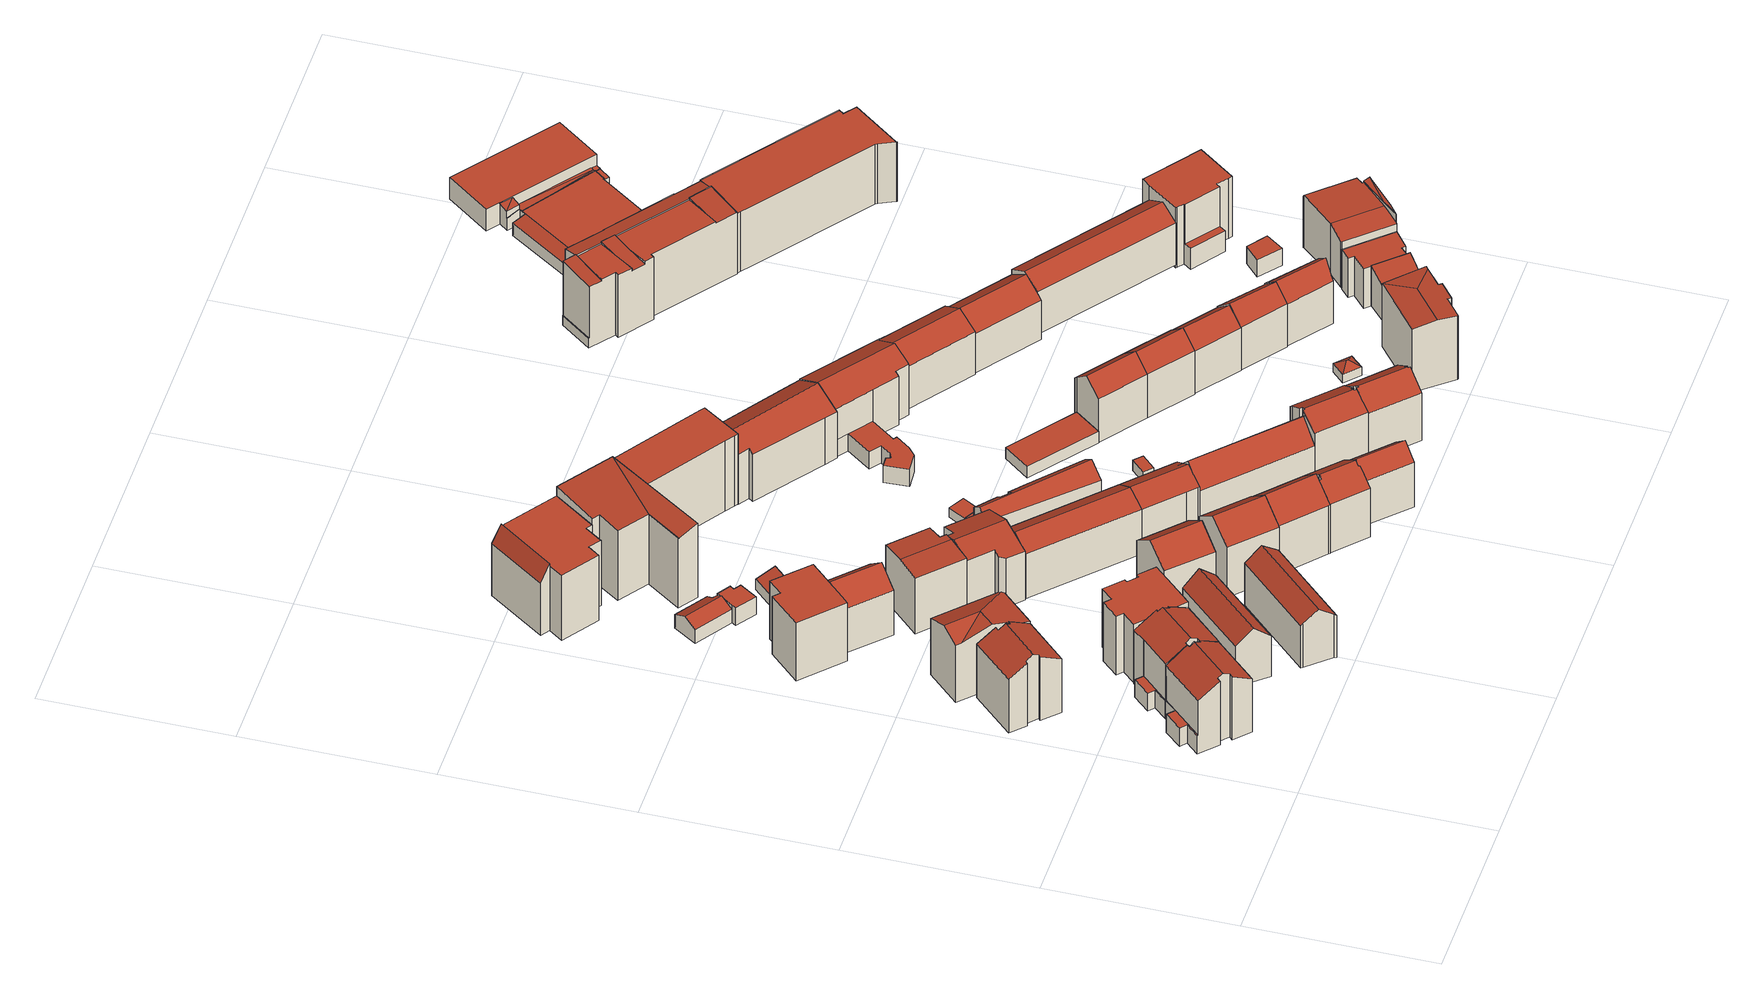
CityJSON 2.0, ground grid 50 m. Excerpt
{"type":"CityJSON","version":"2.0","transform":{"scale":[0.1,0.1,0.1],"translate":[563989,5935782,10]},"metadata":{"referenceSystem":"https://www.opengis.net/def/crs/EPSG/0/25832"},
"CityObjects":{
"building1":{"type":"Building","attributes":{"Gemeindeschluessel":"02000000","Geometrietyp2DReferenz":"3000","function":"31001_1120","roofType":"3100","measuredHeight":21.19,"storeysAboveGround":4},"geometry":[{"type":"MultiSurface","lod":"2","boundaries":[[[0,1,2,3]],[[3,2,4,5]],[[5,4,6,7]],[[7,6,8,9]],[[10,11,12,13]],[[14,15,16,17]],[[17,16,18,19]],[[20,21,22,23]],[[24,25,26,27]],[[27,26,28,29]],[[14,17,19,10,13,0,3,5,7,9,30,20,23,24,27,29]],[[24,23,22,31,25]],[[20,30,32,33,34,21]],[[15,14,29,28]],[[10,19,18,35,11]],[[34,33,36,37]],[[0,13,12,37,36,1]],[[32,30,9,8]],[[35,18,16,15,28,26,25,31]],[[35,31,22,21,34,37,12,11]],[[32,8,6,4,2,1,36,33]]],"semantics":{"surfaces":[{"type":"WallSurface"},{"type":"GroundSurface"},{"type":"RoofSurface"}],"values":[0,0,0,0,0,0,0,0,0,0,1,0,0,0,0,0,0,0,2,2,2]}}]},
"building2":{"type":"Building","attributes":{"Gemeindeschluessel":"02000000","Geometrietyp2DReferenz":"3000","function":"31001_1010","roofType":"3100","measuredHeight":21.12,"storeysAboveGround":4},"geometry":[{"type":"MultiSurface","lod":"2","boundaries":[[[38,39,40,41,42,43,44,45]],[[46,47,48,49,50,51,41,40]],[[52,45,44,53]],[[53,44,43,54]],[[54,43,42,55]],[[56,39,38,57]],[[57,38,45,52]],[[58,51,50,59]],[[59,50,49,60]],[[60,49,48,61]],[[61,48,47,62]],[[62,47,46,63]],[[63,46,40,39,56]],[[55,42,41,51,58]],[[55,58,59,60,61,62,63,56,57,52,53,54]]],"semantics":{"surfaces":[{"type":"RoofSurface"},{"type":"WallSurface"},{"type":"GroundSurface"}],"values":[0,0,1,1,1,1,1,1,1,1,1,1,1,1,2]}}]},
"building3":{"type":"Building","attributes":{"Gemeindeschluessel":"02000000","Geometrietyp2DReferenz":"3000","function":"31001_1120","roofType":"3100","measuredHeight":21.1,"storeysAboveGround":4},"geometry":[{"type":"MultiSurface","lod":"2","boundaries":[[[30,64,65,66]],[[66,65,67,68]],[[69,70,71,72]],[[73,74,21,20]],[[29,75,26,27]],[[27,26,76,77]],[[72,71,78,79]],[[80,81,82,83]],[[84,85,86,87]],[[87,86,88,89]],[[90,91,79,92]],[[92,79,78,93,94]],[[29,27,77,73,20,30,66,68,90,92,94,80,83,84,87,89]],[[95,82,81,93,78,71,70,21,74,96]],[[84,83,82,95,85]],[[93,81,80,94]],[[75,29,89,88]],[[73,77,76,96,74]],[[30,20,21,70,69,64]],[[91,90,68,67]],[[75,88,86,85,95,96,76,26]],[[91,67,65,64,69,72,79]]],"semantics":{"surfaces":[{"type":"WallSurface"},{"type":"GroundSurface"},{"type":"RoofSurface"}],"values":[0,0,0,0,0,0,0,0,0,0,0,0,1,2,0,0,0,0,0,0,2,2]}}]},
"building4":{"type":"Building","attributes":{"Gemeindeschluessel":"02000000","Geometrietyp2DReferenz":"3000","function":"31001_1010","roofType":"3100","measuredHeight":20.56,"storeysAboveGround":4},"geometry":[{"type":"MultiSurface","lod":"2","boundaries":[[[97,98,99,100]],[[101,98,97]],[[98,102,103,104,99]],[[105,106,107,108,102,98,101]],[[109,104,103,110]],[[111,108,107,112]],[[112,107,106,113]],[[113,106,105,114]],[[115,109,110,111,112,113,114]],[[115,114,105,101,97,100]],[[111,110,103,102,108]],[[109,115,100,99,104]]],"semantics":{"surfaces":[{"type":"RoofSurface"},{"type":"WallSurface"},{"type":"GroundSurface"}],"values":[0,0,0,0,1,1,1,1,2,1,1,1]}}]},
"building5":{"type":"Building","attributes":{"Gemeindeschluessel":"02000000","Geometrietyp2DReferenz":"3000","function":"31001_1010","roofType":"1000","measuredHeight":18.57,"storeysAboveGround":4},"geometry":[{"type":"MultiSurface","lod":"2","boundaries":[[[116,117,118,119,120,121,122,123,124,125,126,127,128,129,130,131]],[[132,133,134,135,136,137,138,139,140,141,142,143,144,145,146,147]],[[147,146,117,116]],[[146,145,118,117]],[[145,144,119,118]],[[144,143,120,119]],[[143,142,121,120]],[[142,141,122,121]],[[141,140,123,122]],[[140,139,124,123]],[[139,138,125,124]],[[138,137,126,125]],[[137,136,127,126]],[[136,135,128,127]],[[135,134,129,128]],[[134,133,130,129]],[[133,132,131,130]],[[132,147,116,131]]],"semantics":{"surfaces":[{"type":"GroundSurface"},{"type":"RoofSurface"},{"type":"WallSurface"}],"values":[0,1,2,2,2,2,2,2,2,2,2,2,2,2,2,2,2,2]}}]},
"building6":{"type":"Building","attributes":{"Gemeindeschluessel":"02000000","Geometrietyp2DReferenz":"3000","function":"31001_1010","roofType":"3100","measuredHeight":17.04,"storeysAboveGround":4},"geometry":[{"type":"MultiSurface","lod":"2","boundaries":[[[148,149,150,151]],[[152,151,150,153]],[[154,152,153,155]],[[156,155,153,150,149]],[[157,154,155,156]],[[152,154,157,148,151]],[[157,156,149,148]]],"semantics":{"surfaces":[{"type":"RoofSurface"},{"type":"WallSurface"},{"type":"GroundSurface"}],"values":[0,1,2,1,1,1,0]}}]},
"building7":{"type":"Building","attributes":{"Gemeindeschluessel":"02000000","Geometrietyp2DReferenz":"3000","function":"31001_1010","roofType":"1000","measuredHeight":18.38,"storeysAboveGround":5},"geometry":[{"type":"MultiSurface","lod":"2","boundaries":[[[158,159,160,161,162,163,164,165]],[[166,167,168,169,170,171,172,173]],[[166,165,164,167]],[[167,164,163,168]],[[168,163,162,169]],[[169,162,161,170]],[[170,161,160,171]],[[171,160,159,172]],[[172,159,158,173]],[[173,158,165,166]]],"semantics":{"surfaces":[{"type":"RoofSurface"},{"type":"GroundSurface"},{"type":"WallSurface"}],"values":[0,1,2,2,2,2,2,2,2,2]}}]},
"building8":{"type":"Building","attributes":{"Gemeindeschluessel":"02000000","Geometrietyp2DReferenz":"3000","function":"31001_1010","roofType":"3100","measuredHeight":16.9,"storeysAboveGround":4},"geometry":[{"type":"MultiSurface","lod":"2","boundaries":[[[174,175,176,177,178]],[[179,178,177,180]],[[181,174,178,179]],[[182,183,184,185]],[[182,185,181,179,180,186]],[[187,186,180,177,176]],[[183,182,186,187]],[[181,185,184,175,174]],[[183,187,176,175,184]]],"semantics":{"surfaces":[{"type":"RoofSurface"},{"type":"WallSurface"},{"type":"GroundSurface"}],"values":[0,1,1,1,2,1,1,1,0]}}]},
"building9":{"type":"Building","attributes":{"Gemeindeschluessel":"02000000","Geometrietyp2DReferenz":"3000","function":"31001_1010","roofType":"3100","measuredHeight":18.99,"storeysAboveGround":4},"geometry":[{"type":"MultiSurface","lod":"2","boundaries":[[[188,189,190,191]],[[189,192,193,190]],[[194,188,191,195]],[[196,193,192,197]],[[197,192,189,188,194]],[[195,191,190,193,196]],[[195,196,197,194]]],"semantics":{"surfaces":[{"type":"RoofSurface"},{"type":"WallSurface"},{"type":"GroundSurface"}],"values":[0,0,1,1,1,1,2]}}]},
"building10":{"type":"Building","attributes":{"Gemeindeschluessel":"02000000","Geometrietyp2DReferenz":"3000","function":"31001_1010","roofType":"3100","measuredHeight":6.21,"storeysAboveGround":1},"geometry":[{"type":"MultiSurface","lod":"2","boundaries":[[[198,199,200,201]],[[199,202,203,204,205,200]],[[206,198,201,207]],[[208,205,204,209]],[[209,204,203,210]],[[210,203,202,211]],[[211,202,199,198,206]],[[207,201,200,205,208]],[[207,208,209,210,211,206]]],"semantics":{"surfaces":[{"type":"RoofSurface"},{"type":"WallSurface"},{"type":"GroundSurface"}],"values":[0,0,1,1,1,1,1,1,2]}}]},
"building11":{"type":"Building","attributes":{"Gemeindeschluessel":"02000000","Geometrietyp2DReferenz":"3000","function":"31001_1010","roofType":"1000","measuredHeight":5.64,"storeysAboveGround":2},"geometry":[{"type":"MultiSurface","lod":"2","boundaries":[[[212,213,214,215]],[[212,216,217,213]],[[217,216,218,219]],[[218,220,221,219]],[[221,220,222,223]],[[224,223,222,225]],[[214,224,225,215]],[[212,215,225,222,220,218,216]],[[213,217,219,221,223,224,214]]],"semantics":{"surfaces":[{"type":"WallSurface"},{"type":"GroundSurface"},{"type":"RoofSurface"}],"values":[0,0,0,0,0,0,0,1,2]}}]},
"building12":{"type":"Building","attributes":{"Gemeindeschluessel":"02000000","Geometrietyp2DReferenz":"3000","function":"31001_1010","roofType":"3100","measuredHeight":18.28,"storeysAboveGround":5},"geometry":[{"type":"MultiSurface","lod":"2","boundaries":[[[226,227,228,229]],[[227,230,231,232,233,228]],[[234,226,229,235]],[[236,233,232,237]],[[237,232,231,238]],[[238,231,230,239]],[[239,230,227,226,234]],[[235,229,228,233,236]],[[235,236,237,238,239,234]]],"semantics":{"surfaces":[{"type":"RoofSurface"},{"type":"WallSurface"},{"type":"GroundSurface"}],"values":[0,0,1,1,1,1,1,1,2]}}]},
"building13":{"type":"Building","attributes":{"Gemeindeschluessel":"02000000","Geometrietyp2DReferenz":"3000","function":"31001_1010","roofType":"3100","measuredHeight":20.82,"storeysAboveGround":4},"geometry":[{"type":"MultiSurface","lod":"2","boundaries":[[[240,241,242,243]],[[244,242,241,245]],[[246,247,244,245]],[[248,246,245,241,240]],[[249,247,246,248]],[[244,247,249,243,242]],[[249,248,240,243]]],"semantics":{"surfaces":[{"type":"RoofSurface"},{"type":"WallSurface"},{"type":"GroundSurface"}],"values":[0,1,2,1,1,1,0]}}]},
"building14":{"type":"Building","attributes":{"Gemeindeschluessel":"02000000","Geometrietyp2DReferenz":"3000","function":"31001_2100","roofType":"1000","measuredHeight":4.02,"storeysAboveGround":1},"geometry":[{"type":"MultiSurface","lod":"2","boundaries":[[[250,251,252,253]],[[253,252,254,255]],[[256,257,251,250]],[[255,254,257,256]],[[255,256,250,253]],[[257,254,252,251]]],"semantics":{"surfaces":[{"type":"WallSurface"},{"type":"GroundSurface"},{"type":"RoofSurface"}],"values":[0,0,0,0,1,2]}}]},
"building15":{"type":"Building","attributes":{"Gemeindeschluessel":"02000000","Geometrietyp2DReferenz":"3000","function":"31001_1120","roofType":"1000","measuredHeight":21.36,"storeysAboveGround":6},"geometry":[{"type":"MultiSurface","lod":"2","boundaries":[[[258,259,260,261]],[[262,263,264,265]],[[266,261,260,267]],[[268,259,258,269]],[[270,271,272,273]],[[273,272,274,275]],[[275,274,276,277]],[[277,276,278,279]],[[278,276,274,272,271,268,269,264,263]],[[262,265,280,266,267,270,273,275,277,279]],[[270,267,260,259,268,271]],[[266,280,269,258,261]],[[262,279,278,263]],[[280,265,264,269]]],"semantics":{"surfaces":[{"type":"RoofSurface"},{"type":"WallSurface"},{"type":"GroundSurface"}],"values":[0,1,1,1,1,1,1,1,0,2,1,1,1,1]}}]},
"building16":{"type":"Building","attributes":{"Gemeindeschluessel":"02000000","Geometrietyp2DReferenz":"3000","function":"31001_1010","roofType":"3100","measuredHeight":18.65,"storeysAboveGround":5},"geometry":[{"type":"MultiSurface","lod":"2","boundaries":[[[281,282,283,284,285,286]],[[287,288,289,290]],[[290,289,291,292]],[[293,284,283,294]],[[294,283,282,295]],[[295,282,281,296]],[[297,298,299,300]],[[297,300,287,290,292,293,294,295,296]],[[298,297,296,281,286]],[[288,287,300,299]],[[293,292,291,285,284]],[[288,299,298,286,285,291,289]]],"semantics":{"surfaces":[{"type":"RoofSurface"},{"type":"WallSurface"},{"type":"GroundSurface"}],"values":[0,1,1,1,1,1,1,2,1,1,1,0]}}]},
"building17":{"type":"Building","attributes":{"Gemeindeschluessel":"02000000","Geometrietyp2DReferenz":"3000","function":"31001_1010","roofType":"3100","measuredHeight":21.07,"storeysAboveGround":4},"geometry":[{"type":"MultiSurface","lod":"2","boundaries":[[[301,302,303,304,305]],[[303,306,307,304]],[[308,302,301,309]],[[309,301,305,310]],[[311,307,306,312]],[[312,306,303,302,308]],[[310,305,304,307,311]],[[310,311,312,308,309]]],"semantics":{"surfaces":[{"type":"RoofSurface"},{"type":"WallSurface"},{"type":"GroundSurface"}],"values":[0,0,1,1,1,1,1,2]}}]},
"building18":{"type":"Building","attributes":{"Gemeindeschluessel":"02000000","Geometrietyp2DReferenz":"3000","function":"31001_1010","roofType":"3100","measuredHeight":17.17,"storeysAboveGround":4},"geometry":[{"type":"MultiSurface","lod":"2","boundaries":[[[313,314,315,316,317]],[[314,318,319,315]],[[320,317,316,321]],[[322,313,317,320]],[[323,319,318,324]],[[324,318,314,313,322]],[[321,316,315,319,323]],[[321,323,324,322,320]]],"semantics":{"surfaces":[{"type":"RoofSurface"},{"type":"WallSurface"},{"type":"GroundSurface"}],"values":[0,0,1,1,1,1,1,2]}}]},
"building19":{"type":"Building","attributes":{"Gemeindeschluessel":"02000000","Geometrietyp2DReferenz":"3000","function":"31001_1120","roofType":"1000","measuredHeight":23.57,"storeysAboveGround":6},"geometry":[{"type":"MultiSurface","lod":"2","boundaries":[[[325,326,327,328]],[[329,330,331,332]],[[332,331,333,334]],[[334,333,335,336]],[[337,338,330,329]],[[339,340,341,342,343]],[[344,337,329,332,334,336,339,343]],[[344,343,342,325,328]],[[337,344,328,327,338]],[[340,339,336,335]],[[342,341,326,325]],[[340,335,333,331,330,338,327,326,341]]],"semantics":{"surfaces":[{"type":"RoofSurface"},{"type":"WallSurface"},{"type":"GroundSurface"}],"values":[0,1,1,1,1,1,2,1,1,1,0,0]}}]},
"building20":{"type":"Building","attributes":{"Gemeindeschluessel":"02000000","Geometrietyp2DReferenz":"3000","function":"31001_1010","roofType":"3100","measuredHeight":20.72,"storeysAboveGround":4},"geometry":[{"type":"MultiSurface","lod":"2","boundaries":[[[345,346,347,348]],[[349,350,351,352]],[[353,354,345,348,355,349,352]],[[356,355,348,347,357]],[[350,349,355,356]],[[346,345,354,358]],[[358,354,353,359]],[[353,352,351,360,359]],[[350,356,357,360,351]],[[358,359,360,357,347,346]]],"semantics":{"surfaces":[{"type":"WallSurface"},{"type":"GroundSurface"},{"type":"RoofSurface"}],"values":[0,0,1,0,0,0,0,0,2,2]}}]},
"building21":{"type":"Building","attributes":{"Gemeindeschluessel":"02000000","Geometrietyp2DReferenz":"3000","function":"31001_1110","roofType":"3100","measuredHeight":19.99,"storeysAboveGround":4},"geometry":[{"type":"MultiSurface","lod":"2","boundaries":[[[361,362,363,364,365,366,367,368,369]],[[370,369,368,371]],[[371,368,367,372]],[[373,364,363,374]],[[374,363,362,375]],[[375,362,361,376]],[[376,361,369,370]],[[377,378,379,380]],[[381,382,383,384]],[[385,386,378,377]],[[381,384,373,374,375,376,370,371,372,385,377,380,387]],[[382,381,387,388]],[[388,387,380,379]],[[373,384,383,365,364]],[[385,372,367,366,386]],[[388,379,378,386,366,365,383,382]]],"semantics":{"surfaces":[{"type":"RoofSurface"},{"type":"WallSurface"},{"type":"GroundSurface"}],"values":[0,1,1,1,1,1,1,1,1,1,2,1,1,1,1,0]}}]},
"building22":{"type":"Building","attributes":{"Gemeindeschluessel":"02000000","Geometrietyp2DReferenz":"3000","function":"31001_1010","roofType":"3100","measuredHeight":16.95,"storeysAboveGround":4},"geometry":[{"type":"MultiSurface","lod":"2","boundaries":[[[389,390,391,392,393,313]],[[318,393,392,394,395]],[[396,391,390,397]],[[397,390,389,398]],[[398,389,313,399]],[[400,395,394,401]],[[402,318,395,400]],[[401,394,392,391,396]],[[399,313,393,318,402]],[[399,402,400,401,396,397,398]]],"semantics":{"surfaces":[{"type":"RoofSurface"},{"type":"WallSurface"},{"type":"GroundSurface"}],"values":[0,0,1,1,1,1,1,1,1,2]}}]},
"building23":{"type":"Building","attributes":{"Gemeindeschluessel":"02000000","Geometrietyp2DReferenz":"3000","function":"31001_1010","roofType":"1000","measuredHeight":3.55,"storeysAboveGround":1},"geometry":[{"type":"MultiSurface","lod":"2","boundaries":[[[403,404,405,406]],[[407,408,404,403]],[[409,410,408,407]],[[410,409,406,405]],[[406,409,407,403]],[[410,405,404,408]]],"semantics":{"surfaces":[{"type":"WallSurface"},{"type":"GroundSurface"},{"type":"RoofSurface"}],"values":[0,0,0,0,1,2]}}]},
"building24":{"type":"Building","attributes":{"Gemeindeschluessel":"02000000","Geometrietyp2DReferenz":"3000","function":"31001_1010","roofType":"3100","measuredHeight":12.15,"storeysAboveGround":3},"geometry":[{"type":"MultiSurface","lod":"2","boundaries":[[[411,412,413,414,415,416,417,418,419,420,421]],[[422,412,411,423]],[[424,421,420,425]],[[425,420,419,426]],[[426,419,418,427]],[[427,418,417,428]],[[428,417,416,429]],[[429,416,415,430]],[[431,432,422,423,424,425,426,427,428,429,430]],[[433,431,430,415,414]],[[424,423,411,421]],[[434,432,431,433]],[[422,432,434,413,412]],[[434,433,414,413]]],"semantics":{"surfaces":[{"type":"RoofSurface"},{"type":"WallSurface"},{"type":"GroundSurface"}],"values":[0,1,1,1,1,1,1,1,2,1,1,1,1,0]}}]},
"building25":{"type":"Building","attributes":{"Gemeindeschluessel":"02000000","Geometrietyp2DReferenz":"3000","function":"31001_2460","roofType":"1000","measuredHeight":3.07,"storeysAboveGround":1},"geometry":[{"type":"MultiSurface","lod":"2","boundaries":[[[435,436,437,438]],[[439,440,441,442]],[[439,438,437,440]],[[440,437,436,441]],[[441,436,435,442]],[[442,435,438,439]]],"semantics":{"surfaces":[{"type":"RoofSurface"},{"type":"GroundSurface"},{"type":"WallSurface"}],"values":[0,1,2,2,2,2]}}]},
"building26":{"type":"Building","attributes":{"Gemeindeschluessel":"02000000","Geometrietyp2DReferenz":"3000","function":"31001_1010","roofType":"3100","measuredHeight":17.86,"storeysAboveGround":4},"geometry":[{"type":"MultiSurface","lod":"2","boundaries":[[[443,444,445,446]],[[445,447,448,446]],[[449,444,443,450]],[[451,448,447,452]],[[450,443,446,448,451]],[[452,447,445,444,449]],[[452,449,450,451]]],"semantics":{"surfaces":[{"type":"RoofSurface"},{"type":"WallSurface"},{"type":"GroundSurface"}],"values":[0,0,1,1,1,1,2]}}]},
"building27":{"type":"Building","attributes":{"Gemeindeschluessel":"02000000","Geometrietyp2DReferenz":"3000","function":"31001_1010","roofType":"1000","measuredHeight":22.26,"storeysAboveGround":6},"geometry":[{"type":"MultiSurface","lod":"2","boundaries":[[[453,454,455,456,457,458,459,460]],[[461,462,463,464,465,466,467,468]],[[461,460,459,462]],[[462,459,458,463]],[[463,458,457,464]],[[464,457,456,465]],[[465,456,455,466]],[[466,455,454,467]],[[467,454,453,468]],[[468,453,460,461]]],"semantics":{"surfaces":[{"type":"RoofSurface"},{"type":"GroundSurface"},{"type":"WallSurface"}],"values":[0,1,2,2,2,2,2,2,2,2]}}]},
"building28":{"type":"Building","attributes":{"Gemeindeschluessel":"02000000","Geometrietyp2DReferenz":"3000","function":"31001_1010","roofType":"3100","measuredHeight":17.64,"storeysAboveGround":4},"geometry":[{"type":"MultiSurface","lod":"2","boundaries":[[[469,470,471,472]],[[470,473,474,475,476,477,478,471]],[[479,469,472,480]],[[481,478,477,482]],[[482,477,476,483]],[[483,476,475,484]],[[484,475,474,485]],[[485,474,473,486]],[[486,473,470,469,479]],[[480,472,471,478,481]],[[480,481,482,483,484,485,486,479]]],"semantics":{"surfaces":[{"type":"RoofSurface"},{"type":"WallSurface"},{"type":"GroundSurface"}],"values":[0,0,1,1,1,1,1,1,1,1,2]}}]},
"building29":{"type":"Building","attributes":{"Gemeindeschluessel":"02000000","Geometrietyp2DReferenz":"3000","function":"31001_2460","roofType":"1000","measuredHeight":3.32,"storeysAboveGround":1},"geometry":[{"type":"MultiSurface","lod":"2","boundaries":[[[487,488,489,490]],[[491,492,493,494]],[[494,493,488,487]],[[493,492,489,488]],[[492,491,490,489]],[[491,494,487,490]]],"semantics":{"surfaces":[{"type":"GroundSurface"},{"type":"RoofSurface"},{"type":"WallSurface"}],"values":[0,1,2,2,2,2]}}]},
"building30":{"type":"Building","attributes":{"Gemeindeschluessel":"02000000","Geometrietyp2DReferenz":"3000","function":"31001_1010","roofType":"3100","measuredHeight":19.33,"storeysAboveGround":4},"geometry":[{"type":"MultiSurface","lod":"2","boundaries":[[[495,496,497,498,499,500,501,502]],[[498,503,504,505,506,507,508,509,499]],[[510,502,501,511]],[[511,501,500,512]],[[513,497,496,514]],[[514,496,495,515]],[[515,495,502,510]],[[516,509,508,517]],[[517,508,507,518]],[[518,507,506,519]],[[519,506,505,520]],[[520,505,504,521]],[[521,504,503,522]],[[522,503,498,497,513]],[[512,500,499,509,516]],[[512,516,517,518,519,520,521,522,513,514,515,510,511]]],"semantics":{"surfaces":[{"type":"RoofSurface"},{"type":"WallSurface"},{"type":"GroundSurface"}],"values":[0,0,1,1,1,1,1,1,1,1,1,1,1,1,1,2]}}]},
"building31":{"type":"Building","attributes":{"Gemeindeschluessel":"02000000","Geometrietyp2DReferenz":"3000","function":"31001_2010","roofType":"3100","measuredHeight":18.94,"storeysAboveGround":4},"geometry":[{"type":"MultiSurface","lod":"2","boundaries":[[[523,524,525,526]],[[526,525,527,528]],[[529,530,531,532]],[[533,534,535,536]],[[533,536,523,526,528,537,529,532]],[[538,537,528,527,539]],[[534,533,532,531,540]],[[524,523,536,535]],[[530,529,537,538]],[[530,538,539,540,531]],[[524,535,534,540,539,527,525]]],"semantics":{"surfaces":[{"type":"WallSurface"},{"type":"GroundSurface"},{"type":"RoofSurface"}],"values":[0,0,0,0,1,0,0,0,0,2,2]}}]},
"building32":{"type":"Building","attributes":{"Gemeindeschluessel":"02000000","Geometrietyp2DReferenz":"3000","function":"31001_2140","roofType":"1000","measuredHeight":3.61,"storeysAboveGround":1},"geometry":[{"type":"MultiSurface","lod":"2","boundaries":[[[541,542,543,544]],[[545,546,547,548]],[[545,544,543,546]],[[546,543,542,547]],[[547,542,541,548]],[[548,541,544,545]]],"semantics":{"surfaces":[{"type":"RoofSurface"},{"type":"GroundSurface"},{"type":"WallSurface"}],"values":[0,1,2,2,2,2]}}]},
"building33":{"type":"Building","attributes":{"Gemeindeschluessel":"02000000","Geometrietyp2DReferenz":"3000","function":"31001_1010","roofType":"3100","measuredHeight":19.32,"storeysAboveGround":4},"geometry":[{"type":"MultiSurface","lod":"2","boundaries":[[[549,550,551,552,553,554,555,556,557]],[[553,558,559,560,561,562,563,554]],[[564,557,556,565]],[[565,556,555,566]],[[567,552,551,568]],[[568,551,550,569]],[[569,550,549,570]],[[570,549,557,564]],[[571,563,562,572]],[[572,562,561,573]],[[573,561,560,574]],[[574,560,559,575]],[[575,559,558,576]],[[576,558,553,552,567]],[[566,555,554,563,571]],[[566,571,572,573,574,575,576,567,568,569,570,564,565]]],"semantics":{"surfaces":[{"type":"RoofSurface"},{"type":"WallSurface"},{"type":"GroundSurface"}],"values":[0,0,1,1,1,1,1,1,1,1,1,1,1,1,1,2]}}]},
"building34":{"type":"Building","attributes":{"name":"Monaddrei-Schule-Hamburg","Gemeindeschluessel":"02000000","Geometrietyp2DReferenz":"3000","function":"31001_3020","roofType":"3100","measuredHeight":19.05,"storeysAboveGround":4},"geometry":[{"type":"MultiSurface","lod":"2","boundaries":[[[577,578,579,580]],[[580,579,581,582]],[[583,584,585,586]],[[586,585,587,588]],[[589,590,591,592]],[[593,594,595,596]],[[597,598,599,600]],[[600,599,601,602]],[[602,601,603,604]],[[605,606,603,601,599,598,607,608,609]],[[610,608,607,611]],[[612,610,611,613]],[[597,600,602,604,614,593,596,583,586,588,615,577,580,582,616,589,592,617,612,613]],[[587,585,584,595,594,618,619,591,590,620,581,579,578,621]],[[612,617,619,609,608,610]],[[619,618,605,609]],[[597,613,611,607,598]],[[614,604,603,606]],[[593,614,606,605,618,594]],[[620,590,589,616]],[[591,619,617,592]],[[587,621,615,588]],[[595,584,583,596]],[[581,620,616,582]],[[621,578,577,615]]],"semantics":{"surfaces":[{"type":"WallSurface"},{"type":"RoofSurface"},{"type":"GroundSurface"}],"values":[0,0,0,0,0,0,0,0,0,1,1,0,2,1,0,0,0,0,0,0,0,0,0,0,0]}}]},
"building35":{"type":"Building","attributes":{"Gemeindeschluessel":"02000000","Geometrietyp2DReferenz":"3000","function":"31001_1010","roofType":"3100","measuredHeight":17.87,"storeysAboveGround":4},"geometry":[{"type":"MultiSurface","lod":"2","boundaries":[[[622,623,624,625]],[[623,626,627,628,624]],[[629,622,625,630]],[[631,628,627,632]],[[632,627,626,633]],[[633,626,623,622,629]],[[630,625,624,628,631]],[[630,631,632,633,629]]],"semantics":{"surfaces":[{"type":"RoofSurface"},{"type":"WallSurface"},{"type":"GroundSurface"}],"values":[0,0,1,1,1,1,1,2]}}]},
"building36":{"type":"Building","attributes":{"Gemeindeschluessel":"02000000","Geometrietyp2DReferenz":"3000","function":"31001_1010","roofType":"3100","measuredHeight":17.8,"storeysAboveGround":4},"geometry":[{"type":"MultiSurface","lod":"2","boundaries":[[[634,635,636,622]],[[635,637,626,636]],[[638,634,622,629]],[[633,626,637,639]],[[639,637,635,634,638]],[[629,622,636,626,633]],[[629,633,639,638]]],"semantics":{"surfaces":[{"type":"RoofSurface"},{"type":"WallSurface"},{"type":"GroundSurface"}],"values":[0,0,1,1,1,1,2]}}]},
"building37":{"type":"Building","attributes":{"Gemeindeschluessel":"02000000","Geometrietyp2DReferenz":"3000","function":"31001_2460","roofType":"3200","measuredHeight":4.33,"storeysAboveGround":1},"geometry":[{"type":"MultiSurface","lod":"2","boundaries":[[[640,641,642]],[[643,644,640,642]],[[640,644,645,641]],[[643,645,644]],[[646,642,641,647]],[[648,643,642,646]],[[647,641,645,649]],[[649,645,643,648]],[[648,646,647,649]]],"semantics":{"surfaces":[{"type":"RoofSurface"},{"type":"WallSurface"},{"type":"GroundSurface"}],"values":[0,0,0,0,1,1,1,1,2]}}]},
"building38":{"type":"Building","attributes":{"Gemeindeschluessel":"02000000","Geometrietyp2DReferenz":"3000","function":"31001_1010","roofType":"3100","measuredHeight":16.87,"storeysAboveGround":4},"geometry":[{"type":"MultiSurface","lod":"2","boundaries":[[[650,651,652,653]],[[654,655,656,657]],[[658,659,660,661]],[[661,660,655,654]],[[662,663,658,661,654,657]],[[659,658,663,653,652]],[[663,662,650,653]],[[662,657,656,651,650]],[[659,652,651,656,655,660]]],"semantics":{"surfaces":[{"type":"RoofSurface"},{"type":"WallSurface"},{"type":"GroundSurface"}],"values":[0,1,1,1,2,1,1,1,0]}}]},
"building39":{"type":"Building","attributes":{"Gemeindeschluessel":"02000000","Geometrietyp2DReferenz":"3000","function":"31001_1010","roofType":"3100","measuredHeight":17.51,"storeysAboveGround":4},"geometry":[{"type":"MultiSurface","lod":"2","boundaries":[[[664,665,635,666]],[[665,667,668,635]],[[669,664,666,670]],[[671,668,667,672]],[[672,667,665,664,669]],[[670,666,635,668,671]],[[670,671,672,669]]],"semantics":{"surfaces":[{"type":"RoofSurface"},{"type":"WallSurface"},{"type":"GroundSurface"}],"values":[0,0,1,1,1,1,2]}}]},
"building40":{"type":"Building","attributes":{"Gemeindeschluessel":"02000000","Geometrietyp2DReferenz":"3000","function":"31001_1120","roofType":"3200","measuredHeight":20.92,"storeysAboveGround":6},"geometry":[{"type":"MultiSurface","lod":"2","boundaries":[[[673,674,675,676]],[[677,678,675,679]],[[680,681,682,683]],[[683,682,684,685]],[[685,684,686,687]],[[679,675,674,688]],[[689,690,691,692]],[[680,683,685,687,689,692,677,679,688]],[[678,677,692,691,693]],[[690,689,687,686]],[[680,688,674,673,681]],[[693,691,690,686,684,682,681,673,676]],[[693,676,675,678]]],"semantics":{"surfaces":[{"type":"RoofSurface"},{"type":"WallSurface"},{"type":"GroundSurface"}],"values":[0,1,1,1,1,1,1,2,1,1,1,0,0]}}]},
"building41":{"type":"Building","attributes":{"Gemeindeschluessel":"02000000","Geometrietyp2DReferenz":"3000","function":"31001_1010","roofType":"3100","measuredHeight":17.61,"storeysAboveGround":4},"geometry":[{"type":"MultiSurface","lod":"2","boundaries":[[[694,695,696,697]],[[698,696,695,699]],[[700,701,698,699]],[[697,696,698,701,702]],[[702,701,700,703]],[[700,699,695,694,703]],[[702,703,694,697]]],"semantics":{"surfaces":[{"type":"RoofSurface"},{"type":"WallSurface"},{"type":"GroundSurface"}],"values":[0,1,2,1,1,1,0]}}]},
"building42":{"type":"Building","attributes":{"Gemeindeschluessel":"02000000","Geometrietyp2DReferenz":"3000","function":"31001_1010","roofType":"3100","measuredHeight":16.56,"storeysAboveGround":4},"geometry":[{"type":"MultiSurface","lod":"2","boundaries":[[[704,705,706,707,708]],[[706,709,710,707]],[[711,705,704,712]],[[712,704,708,713]],[[714,710,709,715]],[[715,709,706,705,711]],[[713,708,707,710,714]],[[713,714,715,711,712]]],"semantics":{"surfaces":[{"type":"RoofSurface"},{"type":"WallSurface"},{"type":"GroundSurface"}],"values":[0,0,1,1,1,1,1,2]}}]},
"building43":{"type":"Building","attributes":{"Gemeindeschluessel":"02000000","Geometrietyp2DReferenz":"3000","function":"31001_1010","roofType":"3100","measuredHeight":17.32,"storeysAboveGround":4},"geometry":[{"type":"MultiSurface","lod":"2","boundaries":[[[716,717,718,719]],[[716,719,720,721,722]],[[718,717,723,724,725]],[[725,724,726,721,720]],[[723,717,716,722,727]],[[727,722,721,726]],[[718,725,720,719]],[[727,726,724,723]]],"semantics":{"surfaces":[{"type":"WallSurface"},{"type":"GroundSurface"},{"type":"RoofSurface"}],"values":[0,1,2,0,0,0,0,2]}}]},
"building44":{"type":"Building","attributes":{"Gemeindeschluessel":"02000000","Geometrietyp2DReferenz":"3000","function":"31001_1120","roofType":"2100","measuredHeight":12.94,"storeysAboveGround":2},"geometry":[{"type":"MultiSurface","lod":"2","boundaries":[[[728,729,730,731]],[[731,730,732,733]],[[729,728,734,735]],[[735,734,733,732]],[[733,734,728,731]],[[735,732,730,729]]],"semantics":{"surfaces":[{"type":"WallSurface"},{"type":"GroundSurface"},{"type":"RoofSurface"}],"values":[0,0,0,0,1,2]}}]},
"building45":{"type":"Building","attributes":{"Gemeindeschluessel":"02000000","Geometrietyp2DReferenz":"3000","function":"31001_1120","roofType":"1000","measuredHeight":12.53,"storeysAboveGround":3},"geometry":[{"type":"MultiSurface","lod":"2","boundaries":[[[736,737,738,739]],[[739,738,740,741]],[[741,740,742,743]],[[744,745,746,747]],[[747,746,748,749]],[[749,748,750,751]],[[751,750,752,728]],[[728,752,737,736]],[[753,754,745,744]],[[754,753,743,742]],[[743,753,744,747,749,751,728,736,739,741]],[[754,742,740,738,737,752,750,748,746,745]]],"semantics":{"surfaces":[{"type":"WallSurface"},{"type":"GroundSurface"},{"type":"RoofSurface"}],"values":[0,0,0,0,0,0,0,0,0,0,1,2]}}]},
"building46":{"type":"Building","attributes":{"Gemeindeschluessel":"02000000","Geometrietyp2DReferenz":"3000","function":"31001_1010","roofType":"3100","measuredHeight":16.54,"storeysAboveGround":4},"geometry":[{"type":"MultiSurface","lod":"2","boundaries":[[[755,756,757,758]],[[756,759,760,757]],[[761,755,758,762]],[[763,760,759,764]],[[764,759,756,755,761]],[[762,758,757,760,763]],[[762,763,764,761]]],"semantics":{"surfaces":[{"type":"RoofSurface"},{"type":"WallSurface"},{"type":"GroundSurface"}],"values":[0,0,1,1,1,1,2]}}]},
"building47":{"type":"Building","attributes":{"Gemeindeschluessel":"02000000","Geometrietyp2DReferenz":"3000","function":"31001_1120","roofType":"1000","measuredHeight":17.47,"storeysAboveGround":6},"geometry":[{"type":"MultiSurface","lod":"2","boundaries":[[[765,766,767,768,769,770]],[[767,771,772,773,774,775,776,768]],[[777,778,779]],[[780,781,778,777]],[[781,782,783,778]],[[784,770,769,785]],[[786,765,770,784]],[[787,776,775,788]],[[789,790,791,786,784,785,787,788,792,793]],[[786,791,780,777,779,766,765]],[[773,772,789,793,794]],[[794,793,792,795]],[[791,790,782,781,780]],[[779,778,783,771,767,766]],[[790,789,772,771,783,782]],[[792,788,775,774,795]],[[787,785,769,768,776]],[[794,795,774,773]]],"semantics":{"surfaces":[{"type":"RoofSurface"},{"type":"WallSurface"},{"type":"GroundSurface"}],"values":[0,0,0,0,0,1,1,1,2,1,1,1,1,1,1,1,1,0]}}]},
"building48":{"type":"Building","attributes":{"Gemeindeschluessel":"02000000","Geometrietyp2DReferenz":"3000","function":"31001_2460","roofType":"1000","measuredHeight":5.41,"storeysAboveGround":1},"geometry":[{"type":"MultiSurface","lod":"2","boundaries":[[[796,797,798,799]],[[800,801,802,803]],[[801,800,796,799]],[[800,803,797,796]],[[803,802,798,797]],[[802,801,799,798]]],"semantics":{"surfaces":[{"type":"RoofSurface"},{"type":"GroundSurface"},{"type":"WallSurface"}],"values":[0,1,2,2,2,2]}}]},
"building49":{"type":"Building","attributes":{"Gemeindeschluessel":"02000000","Geometrietyp2DReferenz":"3000","function":"31001_2010","roofType":"1000","measuredHeight":19.1,"storeysAboveGround":5},"geometry":[{"type":"MultiSurface","lod":"2","boundaries":[[[804,805,806,807]],[[808,809,810,811]],[[811,810,812,813]],[[813,812,814,815]],[[816,817,809,808]],[[818,804,807,819]],[[805,820,821,806]],[[822,823,824,825]],[[825,824,826,827]],[[828,821,820,829,826,824,823,830,814,812,810,809,817]],[[831,818,819,832,816,808,811,813,815,833,822,825,827]],[[831,827,826,829]],[[822,833,830,823]],[[818,831,829,820,805,804]],[[832,819,807,806,821,828]],[[816,832,828,817]],[[833,815,814,830]]],"semantics":{"surfaces":[{"type":"RoofSurface"},{"type":"WallSurface"},{"type":"GroundSurface"}],"values":[0,1,1,1,1,1,1,1,1,0,2,1,1,1,1,1,1]}}]},
"building50":{"type":"Building","attributes":{"Gemeindeschluessel":"02000000","Geometrietyp2DReferenz":"3000","function":"31001_2010","roofType":"1000","measuredHeight":20.73,"storeysAboveGround":5},"geometry":[{"type":"MultiSurface","lod":"2","boundaries":[[[834,835,836,837,838]],[[839,840,841,842,843,844,835,845]],[[846,847,848,849,842,850]],[[851,852,853,854,855,856,847,857]],[[858,859,860,861,862,863,864,865]],[[866,867,868]],[[867,869,868]],[[870,871,872]],[[873,870,872]],[[870,874,871]],[[875,876,877,870,878]],[[879,880,881,882,883,884,885]],[[886,887,888,889]],[[890,891,873,892]],[[879,838,837,880]],[[844,881,880,837,836]],[[844,836,835]],[[834,845,835]],[[842,841,850]],[[893,840,839,894]],[[842,849,895,843]],[[895,849,848,896]],[[856,896,848,847]],[[881,844,897,898,882]],[[899,900,901,902]],[[843,895,897,844]],[[846,857,847]],[[854,853,903]],[[904,852,851,905]],[[906,907,908,909]],[[855,910,896,856]],[[886,911,912,887]],[[913,864,863,914]],[[914,863,862,915]],[[915,862,861,916]],[[887,912,858,865,888]],[[873,872,917,918]],[[873,918,919,892]],[[854,920,910,855]],[[921,922,923,924]],[[859,866,868,860]],[[877,874,870]],[[873,878,870]],[[891,875,878,873]],[[925,885,884,926]],[[926,884,883,927]],[[928,929,930,931,923,922]],[[916,861,860,868,869,929,928,932]],[[924,923,931,933]],[[894,839,845,834,838,879,885,925]],[[934,935,936,908,907,937,901,900,898,897,895,896,910]],[[938,939,940,941,942,943,944,904,905,893,894,925,926,927,899,902,945,946,947,913,914,915,916,932,921,924,933]],[[948,949,950,919,918,917,912,911,951,906,909]],[[893,905,851,857,846,850,841,840]],[[945,902,901,937]],[[903,853,852,904,944,952]],[[948,909,908,936,942,941]],[[943,942,936,935]],[[930,929,869,867,871,874,877,876]],[[938,933,931,930,876,875,891,890]],[[921,932,928,922]],[[944,943,935,934,953,952]],[[953,934,910,920]],[[949,948,941,940]],[[950,949,940,939]],[[939,938,890,892,919,950]],[[912,917,872,871,867,866,859,858]],[[913,947,889,888,865,864]],[[947,946,951,911,886,889]],[[946,945,937,907,906,951]],[[899,927,883,882,898,900]],[[953,920,854,903,952]]],"semantics":{"surfaces":[{"type":"RoofSurface"},{"type":"WallSurface"},{"type":"GroundSurface"}],"values":[0,0,0,0,0,0,0,0,0,0,0,0,0,0,1,1,1,1,1,1,1,1,1,1,1,1,1,1,1,1,1,1,1,1,1,1,1,1,1,1,1,1,1,1,1,1,0,1,1,1,0,2,0,1,1,1,1,1,1,1,1,1,1,1,1,1,1,1,1,1,1,0]}}]},
"building51":{"type":"Building","attributes":{"Gemeindeschluessel":"02000000","Geometrietyp2DReferenz":"3000","function":"31001_2010","roofType":"1000","measuredHeight":19.08,"storeysAboveGround":5},"geometry":[{"type":"MultiSurface","lod":"2","boundaries":[[[954,955,956,957]],[[957,956,958,959]],[[959,958,960,961]],[[961,960,962,963]],[[963,962,964,965]],[[965,964,966,967]],[[967,966,968,969]],[[969,968,970,971]],[[971,970,972,973]],[[973,972,974,975]],[[976,977,978,979]],[[979,978,980,981]],[[982,983,955,954]],[[984,981,980,985,983,982]],[[986,987,977,976]],[[987,986,975,974]],[[973,975,986,976,979,981,984,982,954,957,959,961,963,965,967,969,971]],[[983,985,980,978,977,987,974,972,970,968,966,964,962,960,958,956,955]]],"semantics":{"surfaces":[{"type":"WallSurface"},{"type":"GroundSurface"},{"type":"RoofSurface"}],"values":[0,0,0,0,0,0,0,0,0,0,0,0,0,0,0,0,1,2]}}]}
},
"vertices":[
[54,267,17],[54,267,75],[86,301,75],[86,301,17],[69,315,75],[69,315,17],[109,360,75],[109,360,17],[128,343,75],[128,343,17],[109,232,17],[109,232,220],[101,223,220],[101,223,17],[168,162,17],[168,162,185],[126,201,218],[126,201,17],[134,209,218],[134,209,17],[206,335,17],[206,335,220],[201,328,221],[201,328,17],[227,307,17],[227,307,218],[232,313,218],[232,313,17],[275,276,185],[275,276,17],[157,376,17],[212,319,229],[157,376,75],[159,375,75],[159,375,185],[121,221,229],[57,265,75],[57,265,185],
[44,687,213],[50,693,213],[66,678,225],[155,772,225],[140,786,213],[148,795,213],[110,831,184],[7,723,184],[77,668,217],[71,662,217],[114,621,184],[216,729,184],[173,770,217],[165,762,217],[7,723,14],[110,831,14],[148,795,14],[140,786,14],[50,693,14],[44,687,14],[165,762,14],[173,770,14],[216,729,14],[114,621,14],[71,662,14],[77,668,14],
[157,376,73],[187,410,73],[187,410,17],[172,424,73],[172,424,17],[159,375,73],[159,375,187],[229,449,187],[229,449,73],[212,341,17],[212,341,220],[275,276,187],[237,319,218],[237,319,17],[230,450,187],[230,450,73],[306,440,17],[306,440,221],[302,436,221],[302,436,17],[326,413,17],[326,413,217],[330,418,217],[330,418,17],[372,380,187],[372,380,17],[211,467,17],[211,467,73],[230,450,17],[259,483,186],[259,483,17],[312,427,228],[223,331,228],
[90,864,195],[189,845,218],[117,914,218],[79,875,195],[151,805,218],[297,824,193],[296,832,191],[161,961,191],[180,777,207],[173,770,207],[216,729,191],[298,816,191],[161,961,13],[296,832,13],[298,816,13],[216,729,13],[173,770,13],[180,777,13],[79,875,13],
[372,380,19],[330,418,19],[337,425,19],[313,448,19],[306,440,19],[259,483,19],[290,517,19],[274,531,19],[314,575,19],[332,559,19],[362,591,19],[408,548,19],[402,542,19],[427,519,19],[433,526,19],[473,488,19],[473,488,205],[433,526,205],[427,519,205],[402,542,205],[408,548,205],[362,591,205],[332,559,205],[314,575,205],[274,531,205],[290,517,205],[259,483,205],[306,440,205],[313,448,205],[337,425,205],[330,418,205],[372,380,205],
[337,207,192],[510,392,192],[477,424,151],[307,243,151],[307,243,22],[477,424,22],[367,172,22],[544,361,22],[544,361,151],[367,172,151],
[161,1168,190],[180,1187,190],[257,1268,190],[273,1285,190],[187,1368,190],[152,1331,190],[135,1347,190],[58,1266,190],[58,1266,6],[135,1347,6],[152,1331,6],[187,1368,6],[273,1285,6],[257,1268,6],[180,1187,6],[161,1168,6],
[420,109,160],[447,77,191],[633,272,191],[599,304,156],[417,113,156],[417,113,22],[599,304,22],[420,109,22],[477,41,22],[477,41,156],[474,46,160],[474,46,22],[666,240,22],[666,240,156],
[283,1088,146],[321,1128,194],[218,1227,194],[180,1187,146],[360,1168,146],[257,1268,146],[283,1088,5],[180,1187,5],[257,1268,5],[360,1168,5],
[219,1472,47],[239,1503,66],[144,1567,66],[123,1536,47],[248,1517,57],[236,1525,58],[248,1542,47],[164,1598,47],[219,1472,4],[123,1536,4],[164,1598,4],[248,1542,4],[236,1525,4],[248,1517,4],
[263,1424,6],[263,1424,62],[210,1460,62],[210,1460,6],[294,1471,6],[294,1471,62],[276,1483,6],[276,1483,62],[283,1494,6],[283,1494,62],[248,1517,6],[248,1517,62],[219,1472,62],[219,1472,6],
[399,939,186],[447,990,193],[344,1089,193],[295,1038,186],[463,1008,191],[450,1021,191],[481,1054,186],[392,1139,186],[399,939,10],[295,1038,10],[392,1139,10],[481,1054,10],[450,1021,10],[463,1008,10],
[636,421,231],[681,468,182],[577,567,182],[533,520,231],[577,567,23],[681,468,23],[590,374,23],[489,473,23],[590,374,181],[489,473,183],
[270,1368,7],[270,1368,40],[348,1450,40],[348,1450,7],[398,1415,48],[398,1415,7],[314,1327,7],[314,1327,48],
[76,1884,214],[183,2036,214],[160,2052,167],[53,1900,167],[144,1782,1],[144,1782,208],[50,1847,208],[50,1847,1],[53,1900,1],[160,2052,1],[183,2036,208],[76,1884,208],[324,1938,1],[324,1938,208],[245,1827,208],[245,1827,1],[230,1838,208],[230,1838,1],[197,1791,208],[197,1791,1],[166,1813,208],[166,1813,1],[76,1884,1],
[601,940,171],[510,1027,171],[478,994,187],[463,1008,187],[440,983,199],[546,883,199],[442,871,12],[442,871,171],[456,885,178],[456,885,12],[399,939,178],[399,939,12],[463,1008,12],[478,994,12],[510,1027,12],[601,940,12],[483,817,12],[483,817,167],[445,854,167],[445,854,12],
[716,252,182],[720,256,186],[762,300,234],[657,400,234],[612,352,182],[807,348,181],[703,447,182],[720,256,23],[716,252,23],[612,352,23],[703,447,23],[807,348,23],
[711,593,162],[747,631,192],[516,852,192],[483,817,164],[480,814,162],[783,669,162],[552,889,162],[480,814,20],[483,817,20],[711,593,20],[552,889,20],[783,669,20],
[240,1609,223],[303,1702,223],[302,1703,223],[238,1611,223],[225,1758,2],[225,1758,223],[264,1814,228],[264,1814,2],[245,1827,228],[245,1827,2],[324,1938,238],[324,1938,2],[303,1703,2],[303,1703,223],[465,1839,2],[465,1839,238],[465,1838,238],[288,1576,238],[288,1576,2],[238,1611,2],
[825,161,27],[825,161,181],[720,256,181],[720,256,27],[911,248,27],[911,248,182],[872,205,233],[872,205,27],[863,195,27],[829,157,27],[807,348,27],[807,348,179],[763,301,234],[829,157,181],[863,195,224],[871,204,234],
[910,81,184],[936,108,212],[943,116,220],[940,119,220],[949,128,229],[876,197,229],[869,190,221],[863,195,221],[829,157,183],[829,157,29],[863,195,29],[869,190,29],[940,119,29],[943,116,29],[936,108,29],[910,81,29],[872,205,29],[872,205,227],[911,248,183],[911,248,29],[954,128,29],[954,128,226],[951,131,226],[951,131,29],[878,200,29],[878,200,227],[994,169,29],[994,169,183],
[802,507,162],[825,485,162],[828,482,162],[864,520,193],[747,631,193],[900,558,162],[896,561,162],[828,482,24],[825,485,24],[802,507,24],[711,593,24],[896,561,24],[900,558,24],[783,669,24],
[658,987,22],[658,987,57],[680,1024,57],[680,1024,22],[698,958,22],[698,958,57],[722,1000,22],[722,1000,57],
[658,987,122],[651,993,122],[633,974,142],[874,763,142],[878,767,138],[894,785,120],[777,898,113],[733,931,117],[720,918,130],[697,941,130],[706,951,119],[651,993,20],[658,987,20],[706,951,20],[697,941,20],[720,918,20],[733,931,20],[777,898,20],[894,785,20],[878,767,20],[844,731,20],[612,952,20],[844,731,109],[612,952,119],
[722,1000,55],[749,1047,55],[707,1071,55],[680,1024,55],[680,1024,25],[707,1071,25],[749,1047,25],[722,1000,25],
[936,108,175],[1039,8,175],[1068,39,213],[965,139,213],[1098,70,175],[994,169,176],[1039,8,34],[936,108,34],[994,169,34],[1098,70,34],
[601,1598,230],[625,1581,230],[634,1575,230],[703,1678,230],[694,1685,230],[670,1701,230],[465,1839,230],[396,1736,230],[396,1736,7],[465,1839,7],[670,1701,7],[694,1685,7],[703,1678,7],[634,1575,7],[625,1581,7],[601,1598,7],
[1059,262,149],[1095,300,205],[864,520,205],[828,482,149],[1097,302,201],[1101,298,201],[1111,308,186],[1107,312,186],[1131,337,149],[900,558,149],[1059,262,28],[828,482,28],[900,558,28],[1131,337,28],[1107,312,28],[1111,308,28],[1101,298,28],[1097,302,28],
[973,637,29],[952,658,29],[986,693,29],[1007,673,29],[1007,673,62],[986,693,62],[952,658,62],[973,637,62],
[1167,159,189],[1205,199,222],[1200,203,222],[1202,205,223],[1103,300,223],[1101,298,222],[1097,302,222],[1059,262,189],[1210,214,216],[1214,209,216],[1246,242,189],[1138,345,189],[1131,337,196],[1107,312,217],[1111,308,217],[1059,262,30],[1097,302,30],[1101,298,30],[1200,203,30],[1205,199,30],[1167,159,30],[1111,308,30],[1107,312,30],[1131,337,30],[1138,345,30],[1246,242,30],[1214,209,30],[1210,214,30],
[654,1544,5],[654,1544,156],[663,1556,164],[663,1556,5],[634,1575,164],[634,1575,5],[911,1535,5],[911,1535,154],[946,1511,154],[946,1511,5],[861,1393,5],[861,1393,152],[832,1414,153],[832,1414,5],[703,1678,5],[703,1678,154],[663,1619,194],[904,1453,194],
[1062,800,63],[1115,870,63],[946,998,63],[893,929,63],[893,929,27],[946,998,27],[1115,870,27],[1062,800,27],
[1274,56,187],[1275,58,188],[1313,96,227],[1308,101,227],[1310,102,228],[1210,197,228],[1209,195,226],[1205,199,226],[1167,159,187],[1318,111,220],[1322,106,220],[1354,139,187],[1246,242,187],[1214,209,220],[1218,205,220],[1167,159,35],[1205,199,35],[1209,195,35],[1308,101,35],[1313,96,35],[1275,58,35],[1274,56,35],[1218,205,35],[1214,209,35],[1246,242,35],[1354,139,35],[1322,106,35],[1318,111,35],
[837,1265,3],[837,1265,57],[842,1253,57],[842,1253,3],[855,1260,57],[855,1260,3],[887,1221,3],[887,1221,57],[865,1202,57],[865,1202,3],[812,1199,57],[812,1199,3],[847,1309,3],[847,1309,57],[896,1376,57],[896,1376,3],[908,1267,3],[908,1267,57],[917,1261,57],[917,1261,3],[1062,1274,3],[1062,1274,165],[1060,1272,164],[1060,1272,3],[1028,1295,164],[1028,1295,3],[1020,1285,157],[1020,1285,3],[956,1332,156],[956,1332,157],[1093,1316,193],[906,1455,193],[865,1399,156],[946,1511,157],[1133,1371,157],[946,1511,3],[1133,1371,3],[956,1332,3],[808,1264,3],[876,1288,3],[865,1399,3],[956,1332,57],[865,1399,57],[876,1288,57],[808,1264,57],
[1179,712,167],[1208,749,207],[1091,838,207],[1062,800,167],[1236,787,167],[1120,876,167],[1115,870,173],[1179,712,28],[1062,800,28],[1115,870,28],[1120,876,28],[1236,787,28],
[1292,626,167],[1321,664,206],[1208,749,206],[1349,701,167],[1292,626,28],[1349,701,28],
[1453,296,80],[1452,328,64],[1420,295,64],[1458,259,64],[1457,292,80],[1490,293,64],[1420,295,37],[1452,328,37],[1458,259,37],[1490,293,37],
[1226,1154,156],[1261,1202,190],[1097,1322,190],[1062,1274,156],[1159,1351,21],[1159,1351,156],[1296,1249,157],[1296,1249,21],[1133,1371,21],[1133,1371,156],[1138,1367,156],[1138,1367,21],[1226,1154,21],[1062,1274,21],
[1403,542,166],[1431,580,206],[1292,626,166],[1460,618,166],[1349,701,166],[1403,542,31],[1292,626,31],[1349,701,31],[1460,618,31],
[1654,150,237],[1663,157,236],[1574,241,236],[1571,153,244],[1435,126,35],[1435,126,236],[1574,241,35],[1607,111,35],[1607,111,237],[1614,103,236],[1614,103,35],[1570,67,236],[1570,67,35],[1563,75,237],[1563,75,35],[1663,157,35],[1511,33,35],[1511,33,237],[1510,34,238],[1510,34,35],[1476,75,244],
[1540,494,209],[1568,531,169],[1460,618,169],[1432,581,209],[1460,618,33],[1568,531,33],[1513,459,33],[1403,542,33],[1403,542,168],[1513,459,171],
[1386,1035,150],[1395,1047,160],[1421,1082,192],[1261,1201,192],[1226,1154,149],[1457,1129,149],[1296,1249,149],[1395,1047,26],[1386,1035,26],[1226,1154,26],[1296,1249,26],[1457,1129,26],
[1629,383,36],[1629,383,181],[1622,376,172],[1622,376,36],[1513,459,36],[1568,531,36],[1691,432,36],[1656,404,209],[1541,496,209],[1513,459,169],[1568,531,171],[1691,432,171],
[1771,227,43],[1771,227,172],[1723,188,154],[1723,188,43],[1655,262,154],[1655,262,43],[1701,304,43],[1701,304,172],
[1687,319,43],[1687,319,168],[1725,353,168],[1725,353,43],[1714,365,168],[1714,365,43],[1740,389,168],[1740,389,43],[1793,244,43],[1793,244,168],[1785,252,168],[1785,252,43],[1768,235,168],[1768,235,43],[1774,229,168],[1774,229,43],[1771,227,168],[1839,280,43],[1839,280,168],
[1727,798,166],[1758,839,196],[1426,1088,196],[1395,1047,166],[1789,881,166],[1457,1129,166],[1727,798,31],[1395,1047,31],[1457,1129,31],[1789,881,31],
[1839,280,192],[1843,283,193],[1878,322,207],[1781,428,207],[1742,392,192],[1740,389,192],[1940,391,212],[1937,394,212],[1949,411,214],[1854,516,214],[1854,515,214],[1783,429,207],[1849,288,220],[1878,322,218],[1843,283,218],[1873,306,220],[1950,376,220],[1954,380,220],[1940,391,218],[1740,389,46],[1742,392,46],[1839,280,46],[1783,429,46],[1854,515,46],[1937,394,46],[1954,380,46],[1873,306,46],[1856,518,46],[1964,429,46],[1964,429,172],[1856,518,209],
[1809,556,73],[1843,603,73],[1793,640,73],[1752,602,73],[1809,556,19],[1752,602,19],[1793,640,19],[1843,603,19],
[1816,700,88],[1829,717,88],[1745,780,88],[1732,762,88],[1727,798,22],[1727,798,213],[1789,881,213],[1789,881,22],[1806,903,213],[1806,903,22],[1809,900,213],[1809,900,22],[1730,796,22],[1730,796,213],[1816,700,22],[1732,762,22],[1829,717,213],[1745,780,213],[1947,797,22],[1947,797,213],[1874,699,213],[1874,699,22],[1865,706,213],[1865,706,22],[1747,783,213],[1838,729,213],[1836,880,213],[1838,729,22],[1747,783,22],[1836,880,22],
[1113,2051,198],[1133,2078,202],[1175,2133,209],[1145,2156,209],[1083,2074,198],[1146,2026,202],[1139,2017,202],[1171,1992,202],[1204,2039,202],[1236,2087,202],[1175,2133,202],[1113,2051,202],[1203,1968,194],[1241,2024,203],[1268,2063,210],[1236,2087,210],[1171,1992,194],[1224,1953,203],[1231,1962,203],[1387,1845,203],[1408,1874,203],[1447,1928,203],[1268,2063,203],[1203,1968,203],[1328,2150,50],[1471,2358,50],[1439,2380,43],[1438,2379,43],[1469,2356,50],[1457,2339,50],[1425,2361,43],[1297,2173,44],[1471,2358,63],[1485,2379,70],[1439,2380,63],[1455,2402,70],[1670,2231,37],[1485,2379,39],[1471,2358,35],[1666,2225,35],[1674,2237,39],[1679,2216,37],[1687,2227,37],[1674,2237,37],[1666,2225,37],[1083,2074,35],[1145,2156,35],[1175,2133,35],[1175,2134,35],[1150,2153,35],[1145,2157,35],[1082,2074,35],[1324,2145,35],[1328,2150,35],[1297,2173,35],[1293,2166,35],[1656,2187,35],[1679,2216,35],[1644,2196,35],[1139,2017,4],[1146,2026,4],[1236,2087,206],[1268,2063,206],[1175,2133,206],[1175,2134,205],[1176,2134,4],[1176,2134,205],[1200,2166,198],[1200,2166,4],[1387,1845,199],[1231,1962,4],[1224,1953,4],[1293,2098,39],[1293,2098,197],[1462,1971,198],[1462,1971,39],[1447,1928,205],[1324,2145,39],[1328,2150,39],[1425,2361,4],[1457,2339,4],[1469,2356,4],[1438,2379,4],[1471,2358,39],[1666,2225,39],[1644,2196,39],[1447,1928,211],[1423,2427,4],[1423,2427,72],[1510,2543,72],[1510,2543,4],[1082,2074,4],[1145,2157,4],[1150,2153,4],[1456,2402,72],[1455,2402,72],[1687,2227,72],[1775,2344,72],[1456,2402,4],[1775,2344,4],[1500,1889,206],[1525,1922,198],[1461,1970,198],[1292,2096,198],[1656,2187,4],[1642,2198,4],[1547,2063,4],[1534,2072,4],[1461,1970,4],[1525,1922,4],[1438,1807,4],[1292,2096,4],[1325,2145,4],[1293,2166,4],[1534,2072,39],[1547,2063,39],[1642,2198,39],[1325,2145,39],[1438,1807,199],[1500,1889,211],
[1435,1804,10],[1435,1804,200],[1438,1807,200],[1438,1807,10],[1525,1922,200],[1525,1922,10],[1526,1924,200],[1526,1924,10],[1533,1919,200],[1533,1919,10],[1557,1901,200],[1557,1901,10],[1861,1673,200],[1861,1673,10],[1852,1661,200],[1852,1661,10],[1884,1637,200],[1884,1637,10],[1789,1512,200],[1789,1512,10],[1788,1509,200],[1788,1509,10],[1787,1511,10],[1787,1511,200],[1769,1551,200],[1769,1551,10],[1765,1557,200],[1765,1557,10],[1441,1800,10],[1441,1800,200],[1466,1781,10],[1466,1781,200],[1788,1508,10],[1788,1508,200]
]}
